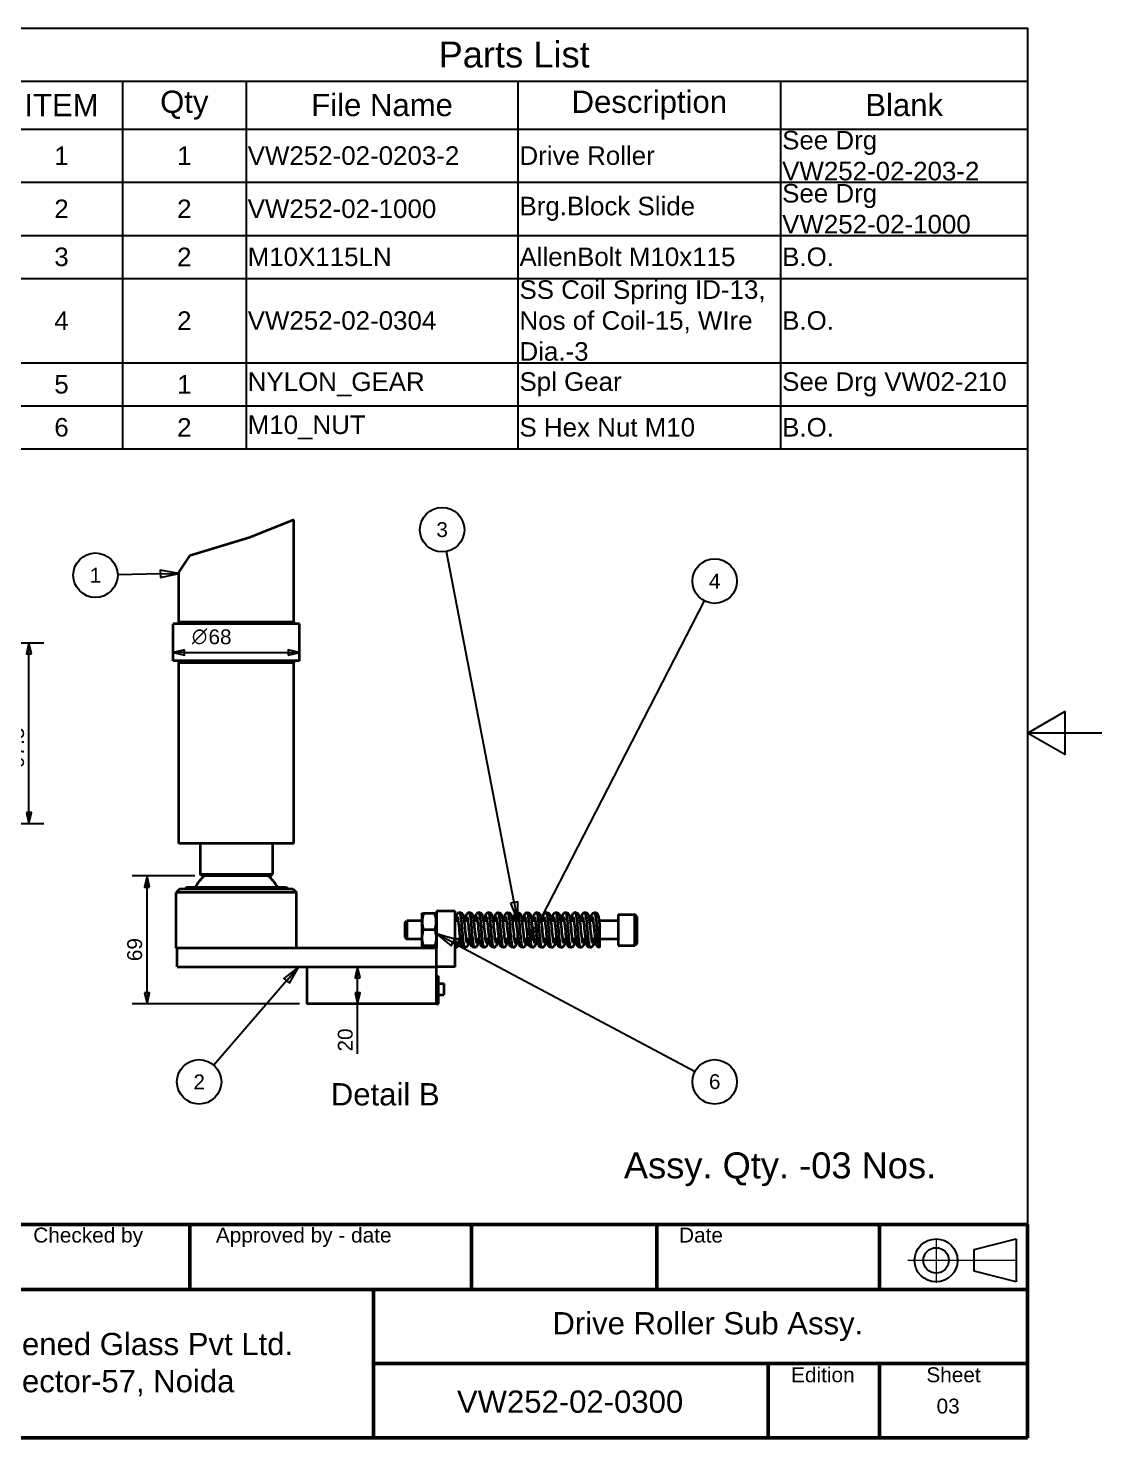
# Paper-space layout 'Drive Roller Sub Assy' of a CAD drawing. Header units: millimetres. Extents: x 0 to 297, y 0 to 210.
# Drawn here: x 152.2 to 297, y 10 to 200 of the extents above; entities that cross this region are included whole.
import ezdxf

# ---------------------------------------------------------------- set-up
doc = ezdxf.new("R2010")
doc.units = ezdxf.units.MM
doc.linetypes.add('ACAD_ISO04W100', pattern=[30, 24, -3, 0, -3])
for name, color, linetype, lineweight in [('2dTransBorder', 7, 'Continuous', 35), ('2dTransTitleBlock', 7, 'Continuous', 35), ('Break Lines', 7, 'Continuous', 50), ('Dimensions', 5, 'Continuous', 25), ('Leader Lines', 5, 'Continuous', 25), ('Tangent Edges', 7, 'Continuous', 50), ('Text', 5, 'Continuous', 25), ('Visible Edges', 7, 'Continuous', 50)]:
    doc.layers.add(name, color=color, linetype=linetype, lineweight=lineweight)
doc.layers.add('Title', color=7, linetype='Continuous')
doc.styles.add('Current-ISO', font='ARIAL.TTF')
doc.styles.get("Standard").update_dxf_attribs({"font": 'ARIAL.TTF'})
doc.styles.add('Text Style12', font='AIGDT___.TTF')
doc.styles.add('Text Style29', font='ARIAL.TTF')
doc.styles.add('Text Style31', font='ARIAL.TTF')
doc.styles.add('Text Style5', font='ARIAL.TTF')

# ---------------------------------------------------------------- blocks, each defined once
blk = doc.blocks.new('2dTransSymbol1')
at = {"color": 179}
for points in [[(164.6, 84.23), (164.25, 85.73), (163.9, 84.23), (164.6, 84.23)], [(163.9, 69.98), (164.25, 68.48), (164.6, 69.98), (163.9, 69.98)]]:
    blk.add_solid(points, dxfattribs=at)
at = {"layer": 'Dimensions', "color": 179, "linetype": 'Continuous', "lineweight": 25, "true_color": 0x262659}
for p, q in [((170.68, 85.73), (162.25, 85.73)), ((164.25, 85.73), (163.9, 84.23)), ((164.25, 84.23), (164.25, 85.73)), ((164.6, 84.23), (164.25, 85.73)), ((163.9, 84.23), (164.6, 84.23)), ((164.25, 69.98), (164.25, 84.23)), ((184.8, 68.48), (162.25, 68.48)), ((163.9, 69.98), (164.25, 68.48)), ((164.6, 69.98), (163.9, 69.98)), ((164.25, 69.98), (164.25, 68.48)), ((164.25, 68.48), (164.6, 69.98))]:
    blk.add_line(p, q, dxfattribs=at)
for points in [[(164.6, 84.23), (164.25, 85.73), (163.9, 84.23), (164.6, 84.23)], [(163.9, 69.98), (164.25, 68.48), (164.6, 69.98), (163.9, 69.98)]]:
    blk.add_lwpolyline(points, dxfattribs=at)
at = {"layer": 'Dimensions', "color": 18, "linetype": 'Continuous', "lineweight": 25, "true_color": 0x000000, "insert": (163.61, 74.25), "char_height": 2, "attachment_point": 7, "rotation": 90, "style": 'Text Style5'}
blk.add_mtext('69', dxfattribs=at)
blk = doc.blocks.new('2dTransSymbol2')
at = {"color": 179}
for points in [[(193, 71.98), (192.65, 73.48), (192.3, 71.98), (193, 71.98)], [(192.3, 69.98), (192.65, 68.48), (193, 69.98), (192.3, 69.98)]]:
    blk.add_solid(points, dxfattribs=at)
at = {"layer": 'Dimensions', "color": 179, "linetype": 'Continuous', "lineweight": 25, "true_color": 0x262659}
for p, q in [((192.65, 73.48), (192.3, 71.98)), ((192.65, 71.98), (192.65, 73.48)), ((193, 71.98), (192.65, 73.48)), ((192.3, 71.98), (193, 71.98)), ((192.65, 69.98), (192.65, 71.98)), ((192.3, 69.98), (192.65, 68.48)), ((193, 69.98), (192.3, 69.98)), ((192.65, 69.98), (192.65, 68.48)), ((192.65, 68.48), (193, 69.98)), ((192.65, 61.77), (192.65, 68.48))]:
    blk.add_line(p, q, dxfattribs=at)
for points in [[(193, 71.98), (192.65, 73.48), (192.3, 71.98), (193, 71.98)], [(192.3, 69.98), (192.65, 68.48), (193, 69.98), (192.3, 69.98)]]:
    blk.add_lwpolyline(points, dxfattribs=at)
at = {"layer": 'Dimensions', "color": 18, "linetype": 'Continuous', "lineweight": 25, "true_color": 0x000000, "insert": (192.01, 62.07), "char_height": 2, "attachment_point": 7, "rotation": 90, "style": 'Text Style5'}
blk.add_mtext('20', dxfattribs=at)
blk = doc.blocks.new('2dTransSymbol5')
at = {"color": 179}
for points in [[(152.67, 115.66), (152.32, 117.16), (151.97, 115.66), (152.67, 115.66)], [(151.97, 94.29), (152.32, 92.79), (152.67, 94.29), (151.97, 94.29)]]:
    blk.add_solid(points, dxfattribs=at)
at = {"layer": 'Dimensions', "color": 179, "linetype": 'Continuous', "lineweight": 25, "true_color": 0x262659}
for p, q in [((86.93, 117.16), (154.32, 117.16)), ((152.32, 117.16), (151.97, 115.66)), ((152.32, 115.66), (152.32, 117.16)), ((152.67, 115.66), (152.32, 117.16)), ((151.97, 115.66), (152.67, 115.66)), ((152.32, 94.29), (152.32, 115.66)), ((151.97, 94.29), (152.32, 92.79)), ((152.67, 94.29), (151.97, 94.29)), ((152.32, 94.29), (152.32, 92.79)), ((152.32, 92.79), (152.67, 94.29)), ((111.3, 92.79), (154.32, 92.79))]:
    blk.add_line(p, q, dxfattribs=at)
for points in [[(152.67, 115.66), (152.32, 117.16), (151.97, 115.66), (152.67, 115.66)], [(151.97, 94.29), (152.32, 92.79), (152.67, 94.29), (151.97, 94.29)]]:
    blk.add_lwpolyline(points, dxfattribs=at)
at = {"layer": 'Dimensions', "color": 18, "linetype": 'Continuous', "lineweight": 25, "true_color": 0x000000, "insert": (151.68, 100.31), "char_height": 2, "attachment_point": 7, "rotation": 90, "style": 'Text Style5'}
blk.add_mtext('97.5', dxfattribs=at)
blk = doc.blocks.new('2dTransSymbol9')
at = {"color": 179}
for points in [[(169.3, 116.19), (167.8, 115.84), (169.3, 115.49), (169.3, 116.19)], [(183.3, 115.49), (184.8, 115.84), (183.3, 116.19), (183.3, 115.49)]]:
    blk.add_solid(points, dxfattribs=at)
at = {"layer": 'Dimensions', "color": 179, "linetype": 'Continuous', "lineweight": 25, "true_color": 0x262659}
for p, q in [((167.8, 115.73), (167.8, 117.84)), ((184.8, 115.73), (184.8, 117.84)), ((169.3, 116.19), (167.8, 115.84)), ((169.3, 115.49), (169.3, 116.19)), ((184.8, 115.84), (183.3, 116.19)), ((183.3, 116.19), (183.3, 115.49)), ((169.3, 115.84), (167.8, 115.84)), ((167.8, 115.84), (169.3, 115.49)), ((169.3, 115.84), (183.3, 115.84)), ((183.3, 115.84), (184.8, 115.84)), ((183.3, 115.49), (184.8, 115.84))]:
    blk.add_line(p, q, dxfattribs=at)
for points in [[(169.3, 116.19), (167.8, 115.84), (169.3, 115.49), (169.3, 116.19)], [(183.3, 115.49), (184.8, 115.84), (183.3, 116.19), (183.3, 115.49)]]:
    blk.add_lwpolyline(points, dxfattribs=at)
at = {"layer": 'Dimensions', "color": 18, "linetype": 'Continuous', "lineweight": 25, "true_color": 0x000000, "insert": (170.3, 116.94), "char_height": 2, "attachment_point": 7, "style": 'Text Style12'}
blk.add_mtext('n', dxfattribs=at)
at = {"layer": 'Dimensions', "linetype": 'Continuous', "lineweight": 25, "insert": (172.54, 116.94), "char_height": 2, "attachment_point": 7, "style": 'Text Style5'}
blk.add_mtext('68', dxfattribs=at)
blk = doc.blocks.new('2dTransSymbol11')
at = {"color": 179}
blk.add_solid([(205.74, 77.19), (203.3, 77.92), (205.27, 76.3), (205.74, 77.19)], dxfattribs=at)
at = {"layer": 'Leader Lines', "color": 179, "linetype": 'Continuous', "lineweight": 25, "true_color": 0x262659}
for p, q in [((205.51, 76.75), (203.3, 77.92)), ((205.74, 77.19), (203.3, 77.92)), ((203.3, 77.92), (205.27, 76.3)), ((205.27, 76.3), (205.74, 77.19)), ((205.51, 76.75), (238.16, 59.39))]:
    blk.add_line(p, q, dxfattribs=at)
blk.add_lwpolyline([(205.74, 77.19), (203.3, 77.92), (205.27, 76.3), (205.74, 77.19)], dxfattribs=at)
blk.add_circle((240.8, 57.98), 3, dxfattribs=at)
at = {"layer": 'Leader Lines', "linetype": 'Continuous', "lineweight": 25, "insert": (240.03, 56.98), "char_height": 2, "attachment_point": 7, "style": 'Text Style29'}
blk.add_mtext('6', dxfattribs=at)
blk = doc.blocks.new('2dTransSymbol12')
at = {"color": 179}
blk.add_solid([(213.26, 82.05), (214.22, 79.69), (214.24, 82.24), (213.26, 82.05)], dxfattribs=at)
at = {"layer": 'Leader Lines', "color": 179, "linetype": 'Continuous', "lineweight": 25, "true_color": 0x262659}
for p, q in [((213.75, 82.14), (204.62, 129.46)), ((214.24, 82.24), (213.26, 82.05)), ((213.26, 82.05), (214.22, 79.69)), ((213.75, 82.14), (214.22, 79.69)), ((214.22, 79.69), (214.24, 82.24))]:
    blk.add_line(p, q, dxfattribs=at)
blk.add_lwpolyline([(213.26, 82.05), (214.22, 79.69), (214.24, 82.24), (213.26, 82.05)], dxfattribs=at)
blk.add_circle((204.05, 132.4), 3, dxfattribs=at)
at = {"layer": 'Leader Lines', "color": 18, "linetype": 'Continuous', "lineweight": 25, "true_color": 0x000000, "insert": (203.27, 131.39), "char_height": 2, "attachment_point": 7, "style": 'Text Style29'}
blk.add_mtext('3', dxfattribs=at)
blk = doc.blocks.new('2dTransSymbol13')
at = {"color": 179}
blk.add_solid([(216.25, 78.85), (215.55, 76.4), (217.14, 78.39), (216.25, 78.85)], dxfattribs=at)
at = {"layer": 'Leader Lines', "color": 179, "linetype": 'Continuous', "lineweight": 25, "true_color": 0x262659}
for p, q in [((216.7, 78.62), (239.43, 122.81)), ((216.25, 78.85), (215.55, 76.4)), ((216.7, 78.62), (215.55, 76.4)), ((215.55, 76.4), (217.14, 78.39)), ((217.14, 78.39), (216.25, 78.85))]:
    blk.add_line(p, q, dxfattribs=at)
blk.add_lwpolyline([(216.25, 78.85), (215.55, 76.4), (217.14, 78.39), (216.25, 78.85)], dxfattribs=at)
blk.add_circle((240.8, 125.47), 3, dxfattribs=at)
at = {"layer": 'Leader Lines', "linetype": 'Continuous', "lineweight": 25, "insert": (240.03, 124.47), "char_height": 2, "attachment_point": 7, "style": 'Text Style29'}
blk.add_mtext('4', dxfattribs=at)
blk = doc.blocks.new('2dTransSymbol14')
at = {"color": 179}
blk.add_solid([(166.06, 125.97), (168.55, 126.52), (166.04, 126.97), (166.06, 125.97)], dxfattribs=at)
at = {"layer": 'Leader Lines', "color": 179, "linetype": 'Continuous', "lineweight": 25, "true_color": 0x262659}
for p, q in [((166.05, 126.47), (160.3, 126.34)), ((168.55, 126.52), (166.04, 126.97)), ((166.04, 126.97), (166.06, 125.97)), ((166.05, 126.47), (168.55, 126.52)), ((166.06, 125.97), (168.55, 126.52))]:
    blk.add_line(p, q, dxfattribs=at)
blk.add_lwpolyline([(166.06, 125.97), (168.55, 126.52), (166.04, 126.97), (166.06, 125.97)], dxfattribs=at)
blk.add_circle((157.3, 126.27), 3, dxfattribs=at)
at = {"layer": 'Leader Lines', "color": 18, "linetype": 'Continuous', "lineweight": 25, "true_color": 0x000000, "insert": (156.53, 125.27), "char_height": 2, "attachment_point": 7, "style": 'Text Style29'}
blk.add_mtext('1', dxfattribs=at)
blk = doc.blocks.new('2dTransSymbol15')
at = {"color": 179}
blk.add_solid([(183.46, 71.26), (184.72, 73.48), (182.7, 71.92), (183.46, 71.26)], dxfattribs=at)
at = {"layer": 'Leader Lines', "color": 179, "linetype": 'Continuous', "lineweight": 25, "true_color": 0x262659}
for p, q in [((184.72, 73.48), (182.7, 71.92)), ((183.08, 71.59), (184.72, 73.48)), ((183.46, 71.26), (184.72, 73.48)), ((183.08, 71.59), (173.25, 60.24)), ((182.7, 71.92), (183.46, 71.26))]:
    blk.add_line(p, q, dxfattribs=at)
blk.add_lwpolyline([(183.46, 71.26), (184.72, 73.48), (182.7, 71.92), (183.46, 71.26)], dxfattribs=at)
blk.add_circle((171.28, 57.98), 3, dxfattribs=at)
at = {"layer": 'Leader Lines', "color": 18, "linetype": 'Continuous', "lineweight": 25, "true_color": 0x000000, "insert": (170.51, 56.98), "char_height": 2, "attachment_point": 7, "style": 'Text Style29'}
blk.add_mtext('2', dxfattribs=at)
blk = doc.blocks.new('*T24')
at = {"color": 0, "lineweight": -2}
for p, q in [((0, 0), (16.42, 0)), ((0, 0), (0, -7.14)), ((16.42, 0), (33.12, 0)), ((33.12, 0), (69.77, 0)), ((69.77, 0), (105.19, 0)), ((105.19, 0), (138.5, 0)), ((138.5, 0), (138.5, -7.14)), ((0, -7.14), (16.42, -7.14)), ((0, -7.14), (0, -13.6)), ((16.42, -7.14), (33.12, -7.14)), ((16.42, -7.14), (16.42, -13.6)), ((33.12, -7.14), (69.77, -7.14)), ((33.12, -7.14), (33.12, -13.6)), ((69.77, -7.14), (105.19, -7.14)), ((69.77, -7.14), (69.77, -13.6)), ((105.19, -7.14), (138.5, -7.14)), ((105.19, -7.14), (105.19, -13.6)), ((138.5, -7.14), (138.5, -13.6)), ((0, -13.6), (16.42, -13.6)), ((0, -13.6), (0, -20.77)), ((16.42, -13.6), (33.12, -13.6)), ((16.42, -13.6), (16.42, -20.77)), ((33.12, -13.6), (69.77, -13.6)), ((33.12, -13.6), (33.12, -20.77)), ((69.77, -13.6), (105.19, -13.6)), ((69.77, -13.6), (69.77, -20.77)), ((105.19, -13.6), (138.5, -13.6)), ((105.19, -13.6), (105.19, -20.77)), ((138.5, -13.6), (138.5, -20.77)), ((0, -20.77), (16.42, -20.77)), ((0, -20.77), (0, -27.93)), ((16.42, -20.77), (33.12, -20.77)), ((16.42, -20.77), (16.42, -27.93)), ((33.12, -20.77), (69.77, -20.77)), ((33.12, -20.77), (33.12, -27.93)), ((69.77, -20.77), (105.19, -20.77)), ((69.77, -20.77), (69.77, -27.93)), ((105.19, -20.77), (138.5, -20.77)), ((105.19, -20.77), (105.19, -27.93)), ((138.5, -20.77), (138.5, -27.93)), ((0, -27.93), (16.42, -27.93)), ((0, -27.93), (0, -33.73)), ((16.42, -27.93), (33.12, -27.93)), ((16.42, -27.93), (16.42, -33.73)), ((33.12, -27.93), (69.77, -27.93)), ((33.12, -27.93), (33.12, -33.73)), ((69.77, -27.93), (105.19, -27.93)), ((69.77, -27.93), (69.77, -33.73)), ((105.19, -27.93), (138.5, -27.93)), ((105.19, -27.93), (105.19, -33.73)), ((138.5, -27.93), (138.5, -33.73)), ((0, -33.73), (16.42, -33.73)), ((0, -33.73), (0, -45.11)), ((16.42, -33.73), (33.12, -33.73)), ((16.42, -33.73), (16.42, -45.11)), ((33.12, -33.73), (69.77, -33.73)), ((33.12, -33.73), (33.12, -45.11)), ((69.77, -33.73), (105.19, -33.73)), ((69.77, -33.73), (69.77, -45.11)), ((105.19, -33.73), (138.5, -33.73)), ((105.19, -33.73), (105.19, -45.11)), ((138.5, -33.73), (138.5, -45.11)), ((0, -45.11), (16.42, -45.11)), ((0, -45.11), (0, -50.91)), ((16.42, -45.11), (33.12, -45.11)), ((16.42, -45.11), (16.42, -50.91)), ((33.12, -45.11), (69.77, -45.11)), ((33.12, -45.11), (33.12, -50.91)), ((69.77, -45.11), (105.19, -45.11)), ((69.77, -45.11), (69.77, -50.91)), ((105.19, -45.11), (138.5, -45.11)), ((105.19, -45.11), (105.19, -50.91)), ((138.5, -45.11), (138.5, -50.91)), ((0, -50.91), (16.42, -50.91)), ((0, -50.91), (0, -56.71)), ((16.42, -50.91), (33.12, -50.91)), ((16.42, -50.91), (16.42, -56.71)), ((33.12, -50.91), (69.77, -50.91)), ((33.12, -50.91), (33.12, -56.71)), ((69.77, -50.91), (105.19, -50.91)), ((69.77, -50.91), (69.77, -56.71)), ((105.19, -50.91), (138.5, -50.91)), ((105.19, -50.91), (105.19, -56.71)), ((138.5, -50.91), (138.5, -56.71)), ((0, -56.71), (16.42, -56.71)), ((16.42, -56.71), (33.12, -56.71)), ((33.12, -56.71), (69.77, -56.71)), ((69.77, -56.71), (105.19, -56.71)), ((105.19, -56.71), (138.5, -56.71))]:
    blk.add_line(p, q, dxfattribs=at)
at = {"color": 0}
for s, insert, char_height, width, attachment_point in [('Parts List', (69.25, -3.57), 3.5, 138.1, 5), ('ITEM', (8.21, -10.37), 3, 16.0245, 5), ('Qty', (24.77, -10.37), 3, 16.295, 5), ('File Name', (51.44, -10.37), 3, 36.2477, 5), ('Description', (87.48, -10.37), 3, 35.0261, 5), ('Blank', (121.85, -10.37), 3, 32.9068, 5), ('See Drg VW252-02-203-2', (105.39, -17.19), 2.5, 32.9068, 4), ('1', (8.21, -17.19), 2.5, 16.0245, 5), ('1', (24.77, -17.19), 2.5, 16.295, 5), ('VW252-02-0203-2', (33.32, -17.19), 2.5, 36.2477, 4), ('Drive Roller', (69.97, -17.19), 2.5, 35.0261, 4), ('Brg.Block Slide', (69.97, -24.35), 2.5, 35.0261, 4), ('See Drg VW252-02-1000', (105.39, -24.35), 2.5, 32.9068, 4), ('2', (8.21, -24.35), 2.5, 16.0245, 5), ('2', (24.77, -24.35), 2.5, 16.295, 5), ('VW252-02-1000', (33.32, -24.35), 2.5, 36.2477, 4), ('3', (8.21, -30.83), 2.5, 16.0245, 5), ('2', (24.77, -30.83), 2.5, 16.295, 5), ('M10X115LN', (33.32, -30.83), 2.5, 36.2477, 4), ('AllenBolt M10x115', (69.97, -30.83), 2.5, 35.0261, 4), ('B.O.', (105.39, -30.83), 2.5, 32.9068, 4), ('SS Coil Spring ID-13, Nos of Coil-15, WIre Dia.-3', (69.97, -39.42), 2.5, 35.0261, 4), ('4', (8.21, -39.42), 2.5, 16.0245, 5), ('2', (24.77, -39.42), 2.5, 16.295, 5), ('VW252-02-0304', (33.32, -39.42), 2.5, 36.2477, 4), ('B.O.', (105.39, -39.42), 2.5, 32.9068, 4), ('5', (8.21, -48.01), 2.5, 16.0245, 5), ('1', (24.77, -48.01), 2.5, 16.295, 5), ('NYLON_GEAR', (33.32, -48.01), 2.5, 36.2477, 4), ('Spl Gear', (69.97, -48.01), 2.5, 35.0261, 4), ('See Drg VW02-210', (105.39, -48.01), 2.5, 32.9068, 4), ('6', (8.21, -53.81), 2.5, 16.0245, 5), ('2', (24.77, -53.81), 2.5, 16.295, 5), ('M10_NUT', (33.32, -53.81), 2.5, 36.2477, 4), ('S Hex Nut M10', (69.97, -53.81), 2.5, 35.0261, 4), ('B.O.', (105.39, -53.81), 2.5, 32.9068, 4)]:
    blk.add_mtext(s, dxfattribs=dict(at, insert=insert, char_height=char_height, width=width, attachment_point=attachment_point))
blk = doc.blocks.new('Default Border')
at = {"layer": '2dTransBorder', "color": 179, "linetype": 'Continuous', "lineweight": 25, "true_color": 0x262659}
for points in [[(10, 10), (10, 200), (287, 200), (287, 10), (10, 10)], [(297, 105), (287, 105), (292, 107.89), (292, 102.11), (287, 105)]]:
    blk.add_lwpolyline(points, dxfattribs=at)
blk = doc.blocks.new('Title')
at = {"layer": '2dTransTitleBlock', "lineweight": 50}
for p, q in [((277, 28.73), (107, 28.73)), ((164, 20), (164, 28.73)), ((202, 20), (202, 28.73)), ((227, 20), (227, 28.73)), ((257, 20), (257, 28.73)), ((277, 0), (277, 28.73)), ((107, 20), (277, 20)), ((188.77, 20), (188.77, 0)), ((277, 10), (188.77, 10)), ((242, 0), (242, 10)), ((257, 0), (257, 10)), ((107, 0), (277, 0))]:
    blk.add_line(p, q, dxfattribs=at)
at = {"layer": '2dTransTitleBlock', "linetype": 'ACAD_ISO04W100', "lineweight": 18}
for p, q in [((264.65, 26.82), (264.65, 20.88)), ((269.78, 23.91), (260.84, 23.91)), ((275.43, 23.91), (269.78, 23.91))]:
    blk.add_line(p, q, dxfattribs=at)
at = {"layer": '2dTransTitleBlock', "lineweight": 25}
for p, q in [((269.78, 25.38), (275.43, 26.82)), ((275.43, 26.82), (275.43, 23.91)), ((269.78, 23.91), (269.78, 25.38)), ((269.78, 22.44), (269.78, 23.91)), ((275.43, 23.91), (275.43, 21.01)), ((275.43, 21.01), (269.78, 22.44))]:
    blk.add_line(p, q, dxfattribs=at)
for radius in [2.9, 1.71]:
    blk.add_circle((264.65, 23.91), radius, dxfattribs=at)
at = {"layer": '2dTransBorder'}
blk.add_blockref('Default Border', (-10, -10), dxfattribs=at)
at = {"layer": '2dTransTitleBlock', "color": 179, "lineweight": 5, "style": 'Current-ISO'}
for s, insert, char_height, width, attachment_point, line_spacing_factor in [('Checked by', (142.9, 28.33), 2.007, 25.5342, 1, 0.856083), ('Approved by - date', (167.53, 28.33), 2.0066, 38.7581, 1, 0.846), ('Date', (229.99, 28.33), 2.007, 12.0065, 1, 0.856083), ('Edition', (249.38, 9.5), 2.007, 13.7547, 2, 0.856083), ('Sheet', (267, 9.5), 2.007, 19, 2, 0.856083)]:
    blk.add_mtext(s, dxfattribs=dict(at, insert=insert, char_height=char_height, width=width, attachment_point=attachment_point, line_spacing_factor=line_spacing_factor))
at = {"layer": '2dTransTitleBlock', "char_height": 3, "attachment_point": 5}
for s, insert, width in [('Drive Roller Sub Assy.', (233.87, 14.99), 76.6027), ('GSC Toughened Glass Pvt Ltd.\\PC-50, Sector-57, Noida', (148.6, 9.86), 74.7789), ('VW252-02-0300', (215.29, 4.85), 49.0166)]:
    blk.add_mtext(s, dxfattribs=dict(at, insert=insert, width=width))

psp = doc.layouts.new('Drive Roller Sub Assy')

# ---------------------------------------------------------------- linework, layer by layer
at = {"layer": 'Break Lines', "color": 179, "linetype": 'Continuous', "lineweight": 35, "true_color": 0x262659}
for p, q in [((188.04, 133.72), (182.11, 131.34)), ((182.11, 131.34), (173.95, 128.88)), ((173.95, 128.88), (172.54, 126.72))]:
    psp.add_line(p, q, dxfattribs=at)
at = {"layer": 'Tangent Edges', "color": 179, "linetype": 'Continuous', "lineweight": 35, "true_color": 0x1a1a3e}
for p, q in [((172.54, 119.98), (188.04, 119.98)), ((188.04, 114.48), (172.54, 114.48))]:
    psp.add_line(p, q, dxfattribs=at).dxf.unprotected_set("ltscale", 0)
at = {"layer": 'Tangent Edges', "color": 179, "linetype": 'Continuous', "lineweight": 35, "true_color": 0x262659}
for points in [[(209.87, 79.69), (209.91, 79.95), (209.94, 80.17), (209.98, 80.35), (210.03, 80.51), (210.12, 80.67), (210.35, 80.81), (210.64, 80.76), (210.8, 80.59), (210.86, 80.44), (210.9, 80.27), (210.94, 80.07), (210.97, 79.84), (211.01, 79.56), (211.05, 79.26), (211.08, 78.94), (211.12, 78.6), (211.15, 78.26), (211.19, 77.93), (211.22, 77.61), (211.26, 77.32), (211.29, 77.07), (211.33, 76.86), (211.36, 76.71), (211.37, 76.65)], [(211.64, 77.19), (211.61, 76.93), (211.57, 76.71), (211.53, 76.53), (211.49, 76.38), (211.39, 76.21), (211.16, 76.07), (210.88, 76.12), (210.72, 76.29), (210.66, 76.44), (210.61, 76.61), (210.58, 76.81), (210.54, 77.04), (210.5, 77.32), (210.47, 77.62), (210.43, 77.94), (210.4, 78.28), (210.36, 78.62), (210.33, 78.95), (210.29, 79.27), (210.26, 79.56), (210.22, 79.81), (210.19, 80.02), (210.16, 80.17), (210.14, 80.23)], [(211.17, 79.69), (211.21, 79.95), (211.24, 80.17), (211.28, 80.35), (211.33, 80.51), (211.42, 80.67), (211.65, 80.81), (211.94, 80.76), (212.1, 80.59), (212.16, 80.44), (212.2, 80.27), (212.24, 80.07), (212.27, 79.84), (212.31, 79.56), (212.35, 79.26), (212.38, 78.94), (212.42, 78.6), (212.45, 78.26), (212.49, 77.93), (212.52, 77.61), (212.56, 77.32), (212.59, 77.07), (212.63, 76.86), (212.66, 76.71), (212.67, 76.65)], [(212.94, 77.19), (212.91, 76.93), (212.87, 76.71), (212.83, 76.53), (212.79, 76.38), (212.69, 76.21), (212.46, 76.07), (212.18, 76.12), (212.02, 76.29), (211.96, 76.44), (211.91, 76.61), (211.88, 76.81), (211.84, 77.04), (211.8, 77.32), (211.77, 77.62), (211.73, 77.94), (211.7, 78.28), (211.66, 78.62), (211.63, 78.95), (211.59, 79.27), (211.56, 79.56), (211.52, 79.81), (211.49, 80.02), (211.46, 80.17), (211.44, 80.23)], [(212.47, 79.69), (212.51, 79.95), (212.54, 80.17), (212.58, 80.35), (212.63, 80.51), (212.72, 80.67), (212.95, 80.81), (213.24, 80.76), (213.4, 80.59), (213.46, 80.44), (213.5, 80.27), (213.54, 80.07), (213.57, 79.84), (213.61, 79.56), (213.65, 79.26), (213.68, 78.94), (213.72, 78.6), (213.75, 78.26), (213.79, 77.93), (213.82, 77.61), (213.86, 77.32), (213.89, 77.07), (213.93, 76.86), (213.96, 76.71), (213.97, 76.65)], [(214.24, 77.19), (214.21, 76.93), (214.17, 76.71), (214.13, 76.53), (214.09, 76.38), (213.99, 76.21), (213.76, 76.07), (213.48, 76.12), (213.32, 76.29), (213.26, 76.44), (213.21, 76.61), (213.18, 76.81), (213.14, 77.04), (213.1, 77.32), (213.07, 77.62), (213.03, 77.94), (213, 78.28), (212.96, 78.62), (212.93, 78.95), (212.89, 79.27), (212.86, 79.56), (212.82, 79.81), (212.79, 80.02), (212.76, 80.17), (212.74, 80.23)], [(213.77, 79.69), (213.81, 79.95), (213.84, 80.17), (213.88, 80.35), (213.93, 80.51), (214.02, 80.67), (214.25, 80.81), (214.54, 80.76), (214.7, 80.59), (214.76, 80.44), (214.8, 80.27), (214.84, 80.07), (214.87, 79.84), (214.91, 79.56), (214.95, 79.26), (214.98, 78.94), (215.02, 78.6), (215.05, 78.26), (215.09, 77.93), (215.12, 77.61), (215.16, 77.32), (215.19, 77.07), (215.23, 76.86), (215.26, 76.71), (215.27, 76.65)], [(215.54, 77.19), (215.51, 76.93), (215.47, 76.71), (215.43, 76.53), (215.39, 76.38), (215.29, 76.21), (215.06, 76.07), (214.78, 76.12), (214.62, 76.29), (214.56, 76.44), (214.51, 76.61), (214.48, 76.81), (214.44, 77.04), (214.4, 77.32), (214.37, 77.62), (214.33, 77.94), (214.3, 78.28), (214.26, 78.62), (214.23, 78.95), (214.19, 79.27), (214.16, 79.56), (214.12, 79.81), (214.09, 80.02), (214.06, 80.17), (214.04, 80.23)], [(215.07, 79.69), (215.11, 79.95), (215.14, 80.17), (215.18, 80.35), (215.23, 80.51), (215.32, 80.67), (215.55, 80.81), (215.84, 80.76), (216, 80.59), (216.06, 80.44), (216.1, 80.27), (216.14, 80.07), (216.17, 79.84), (216.21, 79.56), (216.25, 79.26), (216.28, 78.94), (216.32, 78.6), (216.35, 78.26), (216.39, 77.93), (216.42, 77.61), (216.46, 77.32), (216.49, 77.07), (216.53, 76.86), (216.56, 76.71), (216.57, 76.65)], [(216.84, 77.19), (216.81, 76.93), (216.77, 76.71), (216.73, 76.53), (216.69, 76.38), (216.59, 76.21), (216.36, 76.07), (216.08, 76.12), (215.92, 76.29), (215.86, 76.44), (215.81, 76.61), (215.78, 76.81), (215.74, 77.04), (215.7, 77.32), (215.67, 77.62), (215.63, 77.94), (215.6, 78.28), (215.56, 78.62), (215.53, 78.95), (215.49, 79.27), (215.46, 79.56), (215.42, 79.81), (215.39, 80.02), (215.36, 80.17), (215.34, 80.23)], [(216.37, 79.69), (216.41, 79.95), (216.44, 80.17), (216.48, 80.35), (216.53, 80.51), (216.62, 80.67), (216.85, 80.81), (217.14, 80.76), (217.3, 80.59), (217.36, 80.44), (217.4, 80.27), (217.44, 80.07), (217.47, 79.84), (217.51, 79.56), (217.55, 79.26), (217.58, 78.94), (217.62, 78.6), (217.65, 78.26), (217.69, 77.93), (217.72, 77.61), (217.76, 77.32), (217.79, 77.07), (217.83, 76.86), (217.86, 76.71), (217.87, 76.65)], [(218.14, 77.19), (218.11, 76.93), (218.07, 76.71), (218.03, 76.53), (217.99, 76.38), (217.89, 76.21), (217.66, 76.07), (217.38, 76.12), (217.22, 76.29), (217.16, 76.44), (217.11, 76.61), (217.08, 76.81), (217.04, 77.04), (217, 77.32), (216.97, 77.62), (216.93, 77.94), (216.9, 78.28), (216.86, 78.62), (216.83, 78.95), (216.79, 79.27), (216.76, 79.56), (216.72, 79.81), (216.69, 80.02), (216.66, 80.17), (216.64, 80.23)], [(217.67, 79.69), (217.71, 79.95), (217.74, 80.17), (217.78, 80.35), (217.83, 80.51), (217.92, 80.67), (218.15, 80.81), (218.44, 80.76), (218.6, 80.59), (218.66, 80.44), (218.7, 80.27), (218.74, 80.07), (218.77, 79.84), (218.81, 79.56), (218.85, 79.26), (218.88, 78.94), (218.92, 78.6), (218.95, 78.26), (218.99, 77.93), (219.02, 77.61), (219.06, 77.32), (219.09, 77.07), (219.13, 76.86), (219.16, 76.71), (219.17, 76.65)], [(219.44, 77.19), (219.41, 76.93), (219.37, 76.71), (219.33, 76.53), (219.29, 76.38), (219.19, 76.21), (218.96, 76.07), (218.68, 76.12), (218.52, 76.29), (218.46, 76.44), (218.41, 76.61), (218.38, 76.81), (218.34, 77.04), (218.3, 77.32), (218.27, 77.62), (218.23, 77.94), (218.2, 78.28), (218.16, 78.62), (218.13, 78.95), (218.09, 79.27), (218.06, 79.56), (218.02, 79.81), (217.99, 80.02), (217.96, 80.17), (217.94, 80.23)], [(218.97, 79.69), (219.01, 79.95), (219.04, 80.17), (219.08, 80.35), (219.13, 80.51), (219.22, 80.67), (219.45, 80.81), (219.74, 80.76), (219.9, 80.59), (219.96, 80.44), (220, 80.27), (220.04, 80.07), (220.07, 79.84), (220.11, 79.56), (220.15, 79.26), (220.18, 78.94), (220.22, 78.6), (220.25, 78.26), (220.29, 77.93), (220.32, 77.61), (220.36, 77.32), (220.39, 77.07), (220.43, 76.86), (220.46, 76.71), (220.47, 76.65)], [(220.74, 77.19), (220.71, 76.93), (220.67, 76.71), (220.63, 76.53), (220.59, 76.38), (220.49, 76.21), (220.26, 76.07), (219.98, 76.12), (219.82, 76.29), (219.76, 76.44), (219.71, 76.61), (219.68, 76.81), (219.64, 77.04), (219.6, 77.32), (219.57, 77.62), (219.53, 77.94), (219.5, 78.28), (219.46, 78.62), (219.43, 78.95), (219.39, 79.27), (219.36, 79.56), (219.32, 79.81), (219.29, 80.02), (219.26, 80.17), (219.24, 80.23)], [(220.27, 79.69), (220.31, 79.95), (220.34, 80.17), (220.38, 80.35), (220.43, 80.51), (220.52, 80.67), (220.75, 80.81), (221.04, 80.76), (221.2, 80.59), (221.26, 80.44), (221.3, 80.27), (221.34, 80.07), (221.37, 79.84), (221.41, 79.56), (221.45, 79.26), (221.48, 78.94), (221.52, 78.6), (221.55, 78.26), (221.59, 77.93), (221.62, 77.61), (221.66, 77.32), (221.69, 77.07), (221.73, 76.86), (221.76, 76.71), (221.77, 76.65)], [(222.04, 77.19), (222.01, 76.93), (221.97, 76.71), (221.93, 76.53), (221.89, 76.38), (221.79, 76.21), (221.56, 76.07), (221.28, 76.12), (221.12, 76.29), (221.06, 76.44), (221.01, 76.61), (220.98, 76.81), (220.94, 77.04), (220.9, 77.32), (220.87, 77.62), (220.83, 77.94), (220.8, 78.28), (220.76, 78.62), (220.73, 78.95), (220.69, 79.27), (220.66, 79.56), (220.62, 79.81), (220.59, 80.02), (220.56, 80.17), (220.54, 80.23)], [(221.57, 79.69), (221.61, 79.95), (221.64, 80.17), (221.68, 80.35), (221.73, 80.51), (221.82, 80.67), (222.05, 80.81), (222.34, 80.76), (222.5, 80.59), (222.56, 80.44), (222.6, 80.27), (222.64, 80.07), (222.67, 79.84), (222.71, 79.56), (222.75, 79.26), (222.78, 78.94), (222.82, 78.6), (222.85, 78.26), (222.89, 77.93), (222.92, 77.61), (222.96, 77.32), (222.99, 77.07), (223.03, 76.86), (223.06, 76.71), (223.07, 76.65)], [(223.34, 77.19), (223.31, 76.93), (223.27, 76.71), (223.23, 76.53), (223.19, 76.38), (223.09, 76.21), (222.86, 76.07), (222.58, 76.12), (222.42, 76.29), (222.36, 76.44), (222.31, 76.61), (222.28, 76.81), (222.24, 77.04), (222.2, 77.32), (222.17, 77.62), (222.13, 77.94), (222.1, 78.28), (222.06, 78.62), (222.03, 78.95), (221.99, 79.27), (221.96, 79.56), (221.92, 79.81), (221.89, 80.02), (221.86, 80.17), (221.84, 80.23)], [(222.87, 79.69), (222.91, 79.95), (222.94, 80.17), (222.98, 80.35), (223.03, 80.51), (223.12, 80.67), (223.35, 80.81), (223.64, 80.76), (223.8, 80.59), (223.86, 80.44), (223.9, 80.27), (223.94, 80.07), (223.97, 79.84), (224.01, 79.56), (224.05, 79.26), (224.08, 78.94), (224.12, 78.6), (224.15, 78.26), (224.19, 77.93), (224.22, 77.61), (224.26, 77.32), (224.29, 77.07), (224.33, 76.86), (224.36, 76.71), (224.37, 76.65)], [(224.64, 77.19), (224.61, 76.93), (224.57, 76.71), (224.53, 76.53), (224.49, 76.38), (224.39, 76.21), (224.16, 76.07), (223.88, 76.12), (223.72, 76.29), (223.66, 76.44), (223.61, 76.61), (223.58, 76.81), (223.54, 77.04), (223.5, 77.32), (223.47, 77.62), (223.43, 77.94), (223.4, 78.28), (223.36, 78.62), (223.33, 78.95), (223.29, 79.27), (223.26, 79.56), (223.22, 79.81), (223.19, 80.02), (223.16, 80.17), (223.14, 80.23)], [(224.17, 79.69), (224.21, 79.95), (224.24, 80.17), (224.28, 80.35), (224.33, 80.51), (224.42, 80.67), (224.65, 80.81), (224.94, 80.76), (225.1, 80.59), (225.16, 80.44), (225.2, 80.27), (225.24, 80.07), (225.27, 79.84), (225.31, 79.56), (225.35, 79.26), (225.38, 78.94), (225.42, 78.6), (225.45, 78.26), (225.49, 77.93), (225.52, 77.61), (225.56, 77.32), (225.59, 77.07), (225.63, 76.86), (225.66, 76.71), (225.67, 76.65)], [(225.94, 77.19), (225.91, 76.93), (225.87, 76.71), (225.83, 76.53), (225.79, 76.38), (225.69, 76.21), (225.46, 76.07), (225.18, 76.12), (225.02, 76.29), (224.96, 76.44), (224.91, 76.61), (224.88, 76.81), (224.84, 77.04), (224.8, 77.32), (224.77, 77.62), (224.73, 77.94), (224.7, 78.28), (224.66, 78.62), (224.63, 78.95), (224.59, 79.27), (224.56, 79.56), (224.52, 79.81), (224.49, 80.02), (224.46, 80.17), (224.44, 80.23)], [(225.47, 79.69), (225.51, 79.95), (225.54, 80.17), (225.58, 80.35), (225.63, 80.51), (225.72, 80.67), (225.95, 80.81), (226.24, 80.76), (226.4, 80.59), (226.46, 80.44), (226.5, 80.27), (226.54, 80.07), (226.57, 79.84), (226.61, 79.56), (226.65, 79.26), (226.68, 78.94), (226.72, 78.6), (226.75, 78.26), (226.79, 77.93), (226.82, 77.61), (226.86, 77.32), (226.89, 77.07), (226.93, 76.86), (226.96, 76.71), (226.97, 76.65)], [(227.24, 77.19), (227.21, 76.93), (227.17, 76.71), (227.13, 76.53), (227.09, 76.38), (226.99, 76.21), (226.76, 76.07), (226.48, 76.12), (226.32, 76.29), (226.26, 76.44), (226.21, 76.61), (226.18, 76.81), (226.14, 77.04), (226.1, 77.32), (226.07, 77.62), (226.03, 77.94), (226, 78.28), (225.96, 78.62), (225.93, 78.95), (225.89, 79.27), (225.86, 79.56), (225.82, 79.81), (225.79, 80.02), (225.76, 80.17), (225.74, 80.23)], [(226.77, 79.69), (226.81, 79.95), (226.84, 80.17), (226.88, 80.35), (226.93, 80.51), (227.02, 80.67), (227.25, 80.81), (227.54, 80.76), (227.7, 80.59), (227.76, 80.44), (227.8, 80.27), (227.84, 80.07), (227.87, 79.84), (227.91, 79.56), (227.95, 79.26), (227.98, 78.94), (228.02, 78.6), (228.05, 78.26), (228.09, 77.93), (228.12, 77.61), (228.16, 77.32), (228.19, 77.07), (228.23, 76.86), (228.26, 76.71), (228.27, 76.65)], [(228.54, 77.19), (228.51, 76.93), (228.47, 76.71), (228.43, 76.53), (228.39, 76.38), (228.29, 76.21), (228.06, 76.07), (227.78, 76.12), (227.62, 76.29), (227.56, 76.44), (227.51, 76.61), (227.48, 76.81), (227.44, 77.04), (227.4, 77.32), (227.37, 77.62), (227.33, 77.94), (227.3, 78.28), (227.26, 78.62), (227.23, 78.95), (227.19, 79.27), (227.16, 79.56), (227.12, 79.81), (227.09, 80.02), (227.06, 80.17), (227.04, 80.23)], [(228.07, 79.69), (228.09, 79.86), (228.12, 80.01), (228.14, 80.15), (228.16, 80.27), (228.19, 80.38), (228.22, 80.48), (228.26, 80.58), (228.34, 80.68), (228.47, 80.78), (228.66, 80.81), (228.84, 80.76), (228.96, 80.65), (229.02, 80.55), (229.05, 80.45), (229.08, 80.35), (229.11, 80.24), (229.13, 80.11), (229.15, 79.97), (229.18, 79.81), (229.2, 79.64), (229.22, 79.45), (229.25, 79.26), (229.27, 79.06), (229.29, 78.85)], [(229.29, 76.07), (229.08, 76.12), (228.95, 76.25), (228.88, 76.36), (228.85, 76.48), (228.82, 76.6), (228.79, 76.74), (228.76, 76.9), (228.73, 77.09), (228.71, 77.29), (228.68, 77.51), (228.66, 77.74), (228.63, 77.98), (228.6, 78.23), (228.58, 78.48), (228.55, 78.73), (228.53, 78.98), (228.5, 79.21), (228.47, 79.44), (228.45, 79.64), (228.42, 79.82), (228.4, 79.98), (228.37, 80.11), (228.35, 80.2), (228.34, 80.23)], [(210.34, 77.19), (210.34, 77.13), (210.33, 77.06), (210.32, 77), (210.31, 76.94), (210.3, 76.89), (210.29, 76.83), (210.28, 76.78), (210.28, 76.73), (210.27, 76.68), (210.26, 76.64), (210.25, 76.59), (210.24, 76.55), (210.23, 76.51), (210.22, 76.48), (210.21, 76.44), (210.2, 76.4), (210.18, 76.37), (210.17, 76.33), (210.15, 76.29), (210.12, 76.25), (210.09, 76.21), (210.05, 76.17), (210, 76.13), (209.94, 76.1)]]:
    psp.add_lwpolyline(points, dxfattribs=at)
at = {"layer": 'Tangent Edges', "color": 179, "linetype": 'Continuous', "lineweight": 35, "true_color": 0x1a1a3e}
for points in [[(211.08, 76.07), (211.06, 76.09), (211.03, 76.15), (211, 76.25), (210.97, 76.38), (210.95, 76.56), (210.92, 76.76), (210.89, 76.99), (210.87, 77.25), (210.84, 77.53), (210.81, 77.83), (210.78, 78.13), (210.76, 78.44), (210.73, 78.75), (210.7, 79.05), (210.68, 79.35), (210.65, 79.63), (210.62, 79.89), (210.59, 80.12), (210.57, 80.32), (210.54, 80.5), (210.51, 80.63), (210.49, 80.73), (210.46, 80.79), (210.43, 80.81)], [(212.38, 76.07), (212.36, 76.09), (212.33, 76.15), (212.3, 76.25), (212.27, 76.38), (212.25, 76.56), (212.22, 76.76), (212.19, 76.99), (212.17, 77.25), (212.14, 77.53), (212.11, 77.83), (212.08, 78.13), (212.06, 78.44), (212.03, 78.75), (212, 79.05), (211.98, 79.35), (211.95, 79.63), (211.92, 79.89), (211.89, 80.12), (211.87, 80.32), (211.84, 80.5), (211.81, 80.63), (211.79, 80.73), (211.76, 80.79), (211.73, 80.81)], [(213.68, 76.07), (213.66, 76.09), (213.63, 76.15), (213.6, 76.25), (213.57, 76.38), (213.55, 76.56), (213.52, 76.76), (213.49, 76.99), (213.47, 77.25), (213.44, 77.53), (213.41, 77.83), (213.38, 78.13), (213.36, 78.44), (213.33, 78.75), (213.3, 79.05), (213.28, 79.35), (213.25, 79.63), (213.22, 79.89), (213.19, 80.12), (213.17, 80.32), (213.14, 80.5), (213.11, 80.63), (213.09, 80.73), (213.06, 80.79), (213.03, 80.81)], [(214.98, 76.07), (214.96, 76.09), (214.93, 76.15), (214.9, 76.25), (214.87, 76.38), (214.85, 76.56), (214.82, 76.76), (214.79, 76.99), (214.77, 77.25), (214.74, 77.53), (214.71, 77.83), (214.68, 78.13), (214.66, 78.44), (214.63, 78.75), (214.6, 79.05), (214.58, 79.35), (214.55, 79.63), (214.52, 79.89), (214.49, 80.12), (214.47, 80.32), (214.44, 80.5), (214.41, 80.63), (214.39, 80.73), (214.36, 80.79), (214.33, 80.81)], [(216.28, 76.07), (216.26, 76.09), (216.23, 76.15), (216.2, 76.25), (216.17, 76.38), (216.15, 76.56), (216.12, 76.76), (216.09, 76.99), (216.07, 77.25), (216.04, 77.53), (216.01, 77.83), (215.98, 78.13), (215.96, 78.44), (215.93, 78.75), (215.9, 79.05), (215.88, 79.35), (215.85, 79.63), (215.82, 79.89), (215.79, 80.12), (215.77, 80.32), (215.74, 80.5), (215.71, 80.63), (215.69, 80.73), (215.66, 80.79), (215.63, 80.81)], [(217.58, 76.07), (217.56, 76.09), (217.53, 76.15), (217.5, 76.25), (217.47, 76.38), (217.45, 76.56), (217.42, 76.76), (217.39, 76.99), (217.37, 77.25), (217.34, 77.53), (217.31, 77.83), (217.28, 78.13), (217.26, 78.44), (217.23, 78.75), (217.2, 79.05), (217.18, 79.35), (217.15, 79.63), (217.12, 79.89), (217.09, 80.12), (217.07, 80.32), (217.04, 80.5), (217.01, 80.63), (216.99, 80.73), (216.96, 80.79), (216.93, 80.81)], [(218.88, 76.07), (218.86, 76.09), (218.83, 76.15), (218.8, 76.25), (218.77, 76.38), (218.75, 76.56), (218.72, 76.76), (218.69, 76.99), (218.67, 77.25), (218.64, 77.53), (218.61, 77.83), (218.58, 78.13), (218.56, 78.44), (218.53, 78.75), (218.5, 79.05), (218.48, 79.35), (218.45, 79.63), (218.42, 79.89), (218.39, 80.12), (218.37, 80.32), (218.34, 80.5), (218.31, 80.63), (218.29, 80.73), (218.26, 80.79), (218.23, 80.81)], [(220.18, 76.07), (220.16, 76.09), (220.13, 76.15), (220.1, 76.25), (220.07, 76.38), (220.05, 76.56), (220.02, 76.76), (219.99, 76.99), (219.97, 77.25), (219.94, 77.53), (219.91, 77.83), (219.88, 78.13), (219.86, 78.44), (219.83, 78.75), (219.8, 79.05), (219.78, 79.35), (219.75, 79.63), (219.72, 79.89), (219.69, 80.12), (219.67, 80.32), (219.64, 80.5), (219.61, 80.63), (219.59, 80.73), (219.56, 80.79), (219.53, 80.81)], [(221.48, 76.07), (221.46, 76.09), (221.43, 76.15), (221.4, 76.25), (221.37, 76.38), (221.35, 76.56), (221.32, 76.76), (221.29, 76.99), (221.27, 77.25), (221.24, 77.53), (221.21, 77.83), (221.18, 78.13), (221.16, 78.44), (221.13, 78.75), (221.1, 79.05), (221.08, 79.35), (221.05, 79.63), (221.02, 79.89), (220.99, 80.12), (220.97, 80.32), (220.94, 80.5), (220.91, 80.63), (220.89, 80.73), (220.86, 80.79), (220.83, 80.81)], [(222.78, 76.07), (222.76, 76.09), (222.73, 76.15), (222.7, 76.25), (222.67, 76.38), (222.65, 76.56), (222.62, 76.76), (222.59, 76.99), (222.57, 77.25), (222.54, 77.53), (222.51, 77.83), (222.48, 78.13), (222.46, 78.44), (222.43, 78.75), (222.4, 79.05), (222.38, 79.35), (222.35, 79.63), (222.32, 79.89), (222.29, 80.12), (222.27, 80.32), (222.24, 80.5), (222.21, 80.63), (222.19, 80.73), (222.16, 80.79), (222.13, 80.81)], [(224.08, 76.07), (224.06, 76.09), (224.03, 76.15), (224, 76.25), (223.97, 76.38), (223.95, 76.56), (223.92, 76.76), (223.89, 76.99), (223.87, 77.25), (223.84, 77.53), (223.81, 77.83), (223.78, 78.13), (223.76, 78.44), (223.73, 78.75), (223.7, 79.05), (223.68, 79.35), (223.65, 79.63), (223.62, 79.89), (223.59, 80.12), (223.57, 80.32), (223.54, 80.5), (223.51, 80.63), (223.49, 80.73), (223.46, 80.79), (223.43, 80.81)], [(225.38, 76.07), (225.36, 76.09), (225.33, 76.15), (225.3, 76.25), (225.27, 76.38), (225.25, 76.56), (225.22, 76.76), (225.19, 76.99), (225.17, 77.25), (225.14, 77.53), (225.11, 77.83), (225.08, 78.13), (225.06, 78.44), (225.03, 78.75), (225, 79.05), (224.98, 79.35), (224.95, 79.63), (224.92, 79.89), (224.89, 80.12), (224.87, 80.32), (224.84, 80.5), (224.81, 80.63), (224.79, 80.73), (224.76, 80.79), (224.73, 80.81)], [(226.68, 76.07), (226.66, 76.09), (226.63, 76.15), (226.6, 76.25), (226.57, 76.38), (226.55, 76.56), (226.52, 76.76), (226.49, 76.99), (226.47, 77.25), (226.44, 77.53), (226.41, 77.83), (226.38, 78.13), (226.36, 78.44), (226.33, 78.75), (226.3, 79.05), (226.28, 79.35), (226.25, 79.63), (226.22, 79.89), (226.19, 80.12), (226.17, 80.32), (226.14, 80.5), (226.11, 80.63), (226.09, 80.73), (226.06, 80.79), (226.03, 80.81)], [(227.98, 76.07), (227.96, 76.09), (227.93, 76.15), (227.9, 76.25), (227.87, 76.38), (227.85, 76.56), (227.82, 76.76), (227.79, 76.99), (227.77, 77.25), (227.74, 77.53), (227.71, 77.83), (227.68, 78.13), (227.66, 78.44), (227.63, 78.75), (227.6, 79.05), (227.58, 79.35), (227.55, 79.63), (227.52, 79.89), (227.49, 80.12), (227.47, 80.32), (227.44, 80.5), (227.41, 80.63), (227.39, 80.73), (227.36, 80.79), (227.33, 80.81)], [(229.28, 76.07), (229.26, 76.09), (229.23, 76.15), (229.2, 76.25), (229.17, 76.38), (229.15, 76.56), (229.12, 76.76), (229.09, 76.99), (229.07, 77.25), (229.04, 77.53), (229.01, 77.83), (228.98, 78.13), (228.96, 78.44), (228.93, 78.75), (228.9, 79.05), (228.88, 79.35), (228.85, 79.63), (228.82, 79.89), (228.79, 80.12), (228.77, 80.32), (228.74, 80.5), (228.71, 80.63), (228.69, 80.73), (228.66, 80.79), (228.63, 80.81)]]:
    psp.add_lwpolyline(points, dxfattribs=at).dxf.unprotected_set("ltscale", 0)
at = {"layer": 'Tangent Edges', "color": 179, "linetype": 'Continuous', "lineweight": 35, "true_color": 0x262659}
for centre, start, end in [((172.29, 119.98), 270, 0), ((188.29, 119.98), 180, 270), ((172.29, 114.48), 0, 90), ((188.29, 114.48), 90, 180)]:
    psp.add_arc(centre, 0.25, start, end, dxfattribs=at)
psp.add_ellipse((209.79, 76.44), major_axis=(0.375, 0), ratio=0.999281, start_param=4.712389, end_param=7.853982, dxfattribs=at)
at = {"layer": 'Visible Edges', "color": 179, "linetype": 'Continuous', "lineweight": 35, "true_color": 0x262659}
for p, q in [((188.04, 119.98), (188.04, 133.72)), ((172.54, 119.98), (172.54, 126.72)), ((188.79, 119.73), (171.79, 119.73)), ((171.79, 114.73), (171.79, 119.73)), ((188.79, 114.73), (188.79, 119.73)), ((188.79, 114.73), (171.79, 114.73)), ((172.54, 90.11), (172.54, 114.48)), ((188.04, 90.11), (188.04, 114.48)), ((188.04, 90.11), (172.54, 90.11)), ((175.42, 90.11), (175.42, 85.98)), ((185.17, 90.11), (185.17, 85.98)), ((175.42, 85.98), (185.17, 85.98)), ((175.67, 85.73), (175.42, 85.98)), ((184.92, 85.73), (175.67, 85.73)), ((184.92, 85.73), (185.17, 85.98)), ((172.67, 83.98), (172.17, 83.48)), ((172.67, 83.98), (187.92, 83.98)), ((173.67, 84.23), (173.42, 84.09)), ((187.17, 84.09), (173.42, 84.09)), ((173.42, 84.09), (173.42, 83.98)), ((173.67, 84.23), (186.92, 84.23)), ((186.92, 84.23), (187.17, 84.09)), ((187.17, 84.09), (187.17, 83.98)), ((187.92, 83.98), (188.42, 83.48)), ((188.42, 83.48), (172.17, 83.48)), ((172.17, 75.98), (172.17, 83.48)), ((188.42, 75.98), (188.42, 83.48)), ((205.29, 80.57), (205.34, 80.65)), ((205.29, 80.57), (205.29, 76.32)), ((207.05, 80.65), (205.53, 80.65)), ((207.29, 80.57), (207.24, 80.65)), ((207.29, 80.98), (207.29, 75.98)), ((209.79, 80.98), (207.29, 80.98)), ((209.79, 73.48), (209.79, 80.98)), ((231.79, 80.52), (231.79, 76.37)), ((231.79, 80.52), (234.04, 80.52)), ((234.04, 76.37), (234.04, 80.52)), ((234.29, 80.27), (234.04, 80.52)), ((234.29, 80.27), (234.29, 76.62)), ((203.04, 79.44), (203.29, 79.69)), ((203.04, 77.44), (203.04, 79.44)), ((203.29, 79.69), (203.29, 77.19)), ((205.29, 79.69), (203.29, 79.69)), ((207.07, 78.48), (205.51, 78.48)), ((210.24, 79.69), (209.79, 79.69)), ((211.54, 79.69), (210.99, 79.69)), ((212.84, 79.69), (212.29, 79.69)), ((214.14, 79.69), (213.59, 79.69)), ((215.44, 79.69), (214.89, 79.69)), ((216.74, 79.69), (216.19, 79.69)), ((218.04, 79.69), (217.49, 79.69)), ((219.34, 79.69), (218.79, 79.69)), ((220.64, 79.69), (220.09, 79.69)), ((221.94, 79.69), (221.39, 79.69)), ((223.24, 79.69), (222.69, 79.69)), ((224.54, 79.69), (223.99, 79.69)), ((225.84, 79.69), (225.29, 79.69)), ((227.14, 79.69), (226.59, 79.69)), ((228.44, 79.69), (227.89, 79.69)), ((231.79, 79.69), (229.19, 79.69)), ((203.04, 77.44), (203.29, 77.19)), ((205.29, 77.19), (203.29, 77.19)), ((207.09, 76.32), (205.49, 76.32)), ((210.52, 77.19), (209.79, 77.19)), ((211.82, 77.19), (211.27, 77.19)), ((213.12, 77.19), (212.57, 77.19)), ((214.42, 77.19), (213.87, 77.19)), ((215.72, 77.19), (215.17, 77.19)), ((217.02, 77.19), (216.47, 77.19)), ((218.32, 77.19), (217.77, 77.19)), ((219.62, 77.19), (219.07, 77.19)), ((220.92, 77.19), (220.37, 77.19)), ((222.22, 77.19), (221.67, 77.19)), ((223.52, 77.19), (222.97, 77.19)), ((224.82, 77.19), (224.27, 77.19)), ((226.12, 77.19), (225.57, 77.19)), ((227.42, 77.19), (226.87, 77.19)), ((228.72, 77.19), (228.17, 77.19)), ((231.79, 77.19), (229.29, 77.19)), ((231.79, 76.37), (234.04, 76.37)), ((234.29, 76.62), (234.04, 76.37)), ((172.29, 75.98), (172.17, 75.98)), ((172.29, 73.48), (172.29, 75.98)), ((178.29, 75.98), (172.29, 75.98)), ((180.26, 75.98), (178.29, 75.98)), ((182.29, 75.98), (180.26, 75.98)), ((207.29, 75.98), (182.29, 75.98)), ((207.29, 73.48), (207.29, 75.98)), ((172.29, 73.48), (207.29, 73.48)), ((189.79, 73.48), (189.79, 68.48)), ((207.29, 68.48), (207.29, 73.48)), ((209.79, 73.48), (207.29, 73.48)), ((207.29, 72.23), (207.54, 72.23)), ((207.54, 68.48), (207.54, 72.23)), ((207.54, 71.23), (208.29, 71.23)), ((208.29, 71.23), (208.29, 69.73)), ((207.29, 68.48), (189.79, 68.48)), ((207.29, 68.48), (207.54, 68.48)), ((207.54, 69.73), (208.29, 69.73))]:
    psp.add_line(p, q, dxfattribs=at)
for points in [[(205.53, 80.65), (205.49, 80.54), (205.46, 80.44), (205.44, 80.35), (205.41, 80.25), (205.39, 80.16), (205.37, 80.07), (205.36, 79.98), (205.35, 79.9), (205.34, 79.81), (205.33, 79.73), (205.33, 79.64), (205.33, 79.56), (205.33, 79.47), (205.33, 79.39), (205.33, 79.3), (205.34, 79.22), (205.35, 79.13), (205.37, 79.05), (205.38, 78.96), (205.4, 78.87), (205.42, 78.77), (205.45, 78.68), (205.48, 78.58), (205.51, 78.48)], [(205.34, 80.65), (205.34, 80.65), (205.34, 80.65), (205.34, 80.65), (205.34, 80.65), (205.34, 80.65), (205.35, 80.65), (205.35, 80.65), (205.36, 80.65), (205.36, 80.65), (205.37, 80.65), (205.37, 80.65), (205.38, 80.65), (205.39, 80.65), (205.4, 80.65), (205.41, 80.65), (205.42, 80.65), (205.43, 80.65), (205.44, 80.65), (205.45, 80.65), (205.47, 80.65), (205.48, 80.65), (205.49, 80.65), (205.51, 80.65), (205.53, 80.65)], [(207.07, 78.48), (207.11, 78.58), (207.13, 78.68), (207.16, 78.77), (207.18, 78.87), (207.2, 78.96), (207.21, 79.05), (207.23, 79.13), (207.24, 79.22), (207.25, 79.3), (207.25, 79.39), (207.25, 79.47), (207.26, 79.56), (207.25, 79.64), (207.25, 79.73), (207.24, 79.81), (207.23, 79.9), (207.22, 79.98), (207.21, 80.07), (207.19, 80.16), (207.17, 80.25), (207.14, 80.35), (207.12, 80.44), (207.09, 80.54), (207.05, 80.65)], [(207.05, 80.65), (207.07, 80.65), (207.09, 80.65), (207.1, 80.65), (207.11, 80.65), (207.13, 80.65), (207.14, 80.65), (207.15, 80.65), (207.16, 80.65), (207.17, 80.65), (207.18, 80.65), (207.19, 80.65), (207.2, 80.65), (207.21, 80.65), (207.21, 80.65), (207.22, 80.65), (207.22, 80.65), (207.23, 80.65), (207.23, 80.65), (207.24, 80.65), (207.24, 80.65), (207.24, 80.65), (207.24, 80.65), (207.24, 80.65), (207.24, 80.65)], [(205.51, 78.48), (205.47, 78.38), (205.44, 78.28), (205.41, 78.18), (205.39, 78.09), (205.37, 77.99), (205.35, 77.9), (205.34, 77.82), (205.33, 77.73), (205.32, 77.64), (205.31, 77.56), (205.3, 77.48), (205.3, 77.39), (205.3, 77.31), (205.31, 77.22), (205.31, 77.14), (205.32, 77.06), (205.33, 76.97), (205.34, 76.88), (205.36, 76.79), (205.38, 76.7), (205.4, 76.61), (205.43, 76.51), (205.45, 76.42), (205.49, 76.32)], [(207.09, 76.32), (207.13, 76.42), (207.15, 76.51), (207.18, 76.61), (207.2, 76.7), (207.22, 76.79), (207.24, 76.88), (207.25, 76.97), (207.26, 77.06), (207.27, 77.14), (207.27, 77.22), (207.28, 77.31), (207.28, 77.39), (207.28, 77.48), (207.27, 77.56), (207.27, 77.64), (207.26, 77.73), (207.24, 77.82), (207.23, 77.9), (207.21, 77.99), (207.19, 78.09), (207.17, 78.18), (207.14, 78.28), (207.11, 78.38), (207.07, 78.48)], [(229.29, 76.07), (229.29, 76.07), (229.29, 76.1), (229.29, 76.14), (229.29, 76.2), (229.29, 76.28), (229.29, 76.37), (229.29, 76.47), (229.29, 76.59), (229.29, 76.72), (229.29, 76.87), (229.29, 77.03), (229.29, 77.19), (229.29, 77.37), (229.29, 77.55), (229.29, 77.74), (229.29, 77.93), (229.29, 78.11), (229.29, 78.28), (229.29, 78.43), (229.29, 78.56), (229.29, 78.67), (229.29, 78.76), (229.29, 78.82), (229.29, 78.85)], [(205.49, 76.32), (205.47, 76.32), (205.45, 76.32), (205.44, 76.32), (205.42, 76.32), (205.41, 76.32), (205.4, 76.32), (205.39, 76.32), (205.37, 76.32), (205.36, 76.32), (205.35, 76.32), (205.34, 76.32), (205.34, 76.32), (205.33, 76.32), (205.32, 76.32), (205.32, 76.32), (205.31, 76.32), (205.31, 76.32), (205.3, 76.32), (205.3, 76.32), (205.3, 76.32), (205.29, 76.32), (205.29, 76.32), (205.29, 76.32), (205.29, 76.32)], [(207.29, 76.32), (207.29, 76.32), (207.29, 76.32), (207.29, 76.32), (207.29, 76.32), (207.28, 76.32), (207.28, 76.32), (207.27, 76.32), (207.27, 76.32), (207.26, 76.32), (207.26, 76.32), (207.25, 76.32), (207.24, 76.32), (207.24, 76.32), (207.23, 76.32), (207.22, 76.32), (207.21, 76.32), (207.2, 76.32), (207.18, 76.32), (207.17, 76.32), (207.16, 76.32), (207.14, 76.32), (207.13, 76.32), (207.11, 76.32), (207.09, 76.32)]]:
    psp.add_lwpolyline(points, dxfattribs=at)
for start, end in [(133.2296, 150.5076), (29.4924, 46.7704)]:
    psp.add_arc((180.29, 81.11), 6.35, start, end, dxfattribs=at)

# ---------------------------------------------------------------- block references
psp.add_blockref('*T24', (148.5, 200))
at = {"layer": 'Dimensions'}
for name, p in [('2dTransSymbol9', (3.99, 0)), ('2dTransSymbol5', (0, 0)), ('2dTransSymbol1', (3.99, 0)), ('2dTransSymbol2', (3.99, 0))]:
    psp.add_blockref(name, p, dxfattribs=at)
at = {"layer": 'Leader Lines'}
for name in ['2dTransSymbol12', '2dTransSymbol14', '2dTransSymbol13', '2dTransSymbol11', '2dTransSymbol15']:
    psp.add_blockref(name, (3.99, 0), dxfattribs=at)
at = {"layer": 'Title'}
psp.add_blockref('Title', (10, 10), dxfattribs=at)

# ---------------------------------------------------------------- texts
at = {"linetype": 'Continuous', "lineweight": 50, "insert": (193.03, 54.76), "char_height": 3, "attachment_point": 7, "style": 'Text Style31'}
psp.add_mtext('Detail B ', dxfattribs=at)
at = {"insert": (274.72, 15.28), "char_height": 2, "attachment_point": 1}
psp.add_mtext('03', dxfattribs=at)
at = {"layer": 'Text', "color": 179, "linetype": 'Continuous', "lineweight": 5, "true_color": 0x262659, "insert": (232.55, 48.47), "char_height": 3.5, "width": 129.6296, "attachment_point": 1, "line_spacing_factor": 0.860831, "style": 'Current-ISO'}
psp.add_mtext('\\W1.00;\\H3.5000;\\lAssy. Qty. -03 Nos.', dxfattribs=at)

doc.saveas('drawing.dxf')
